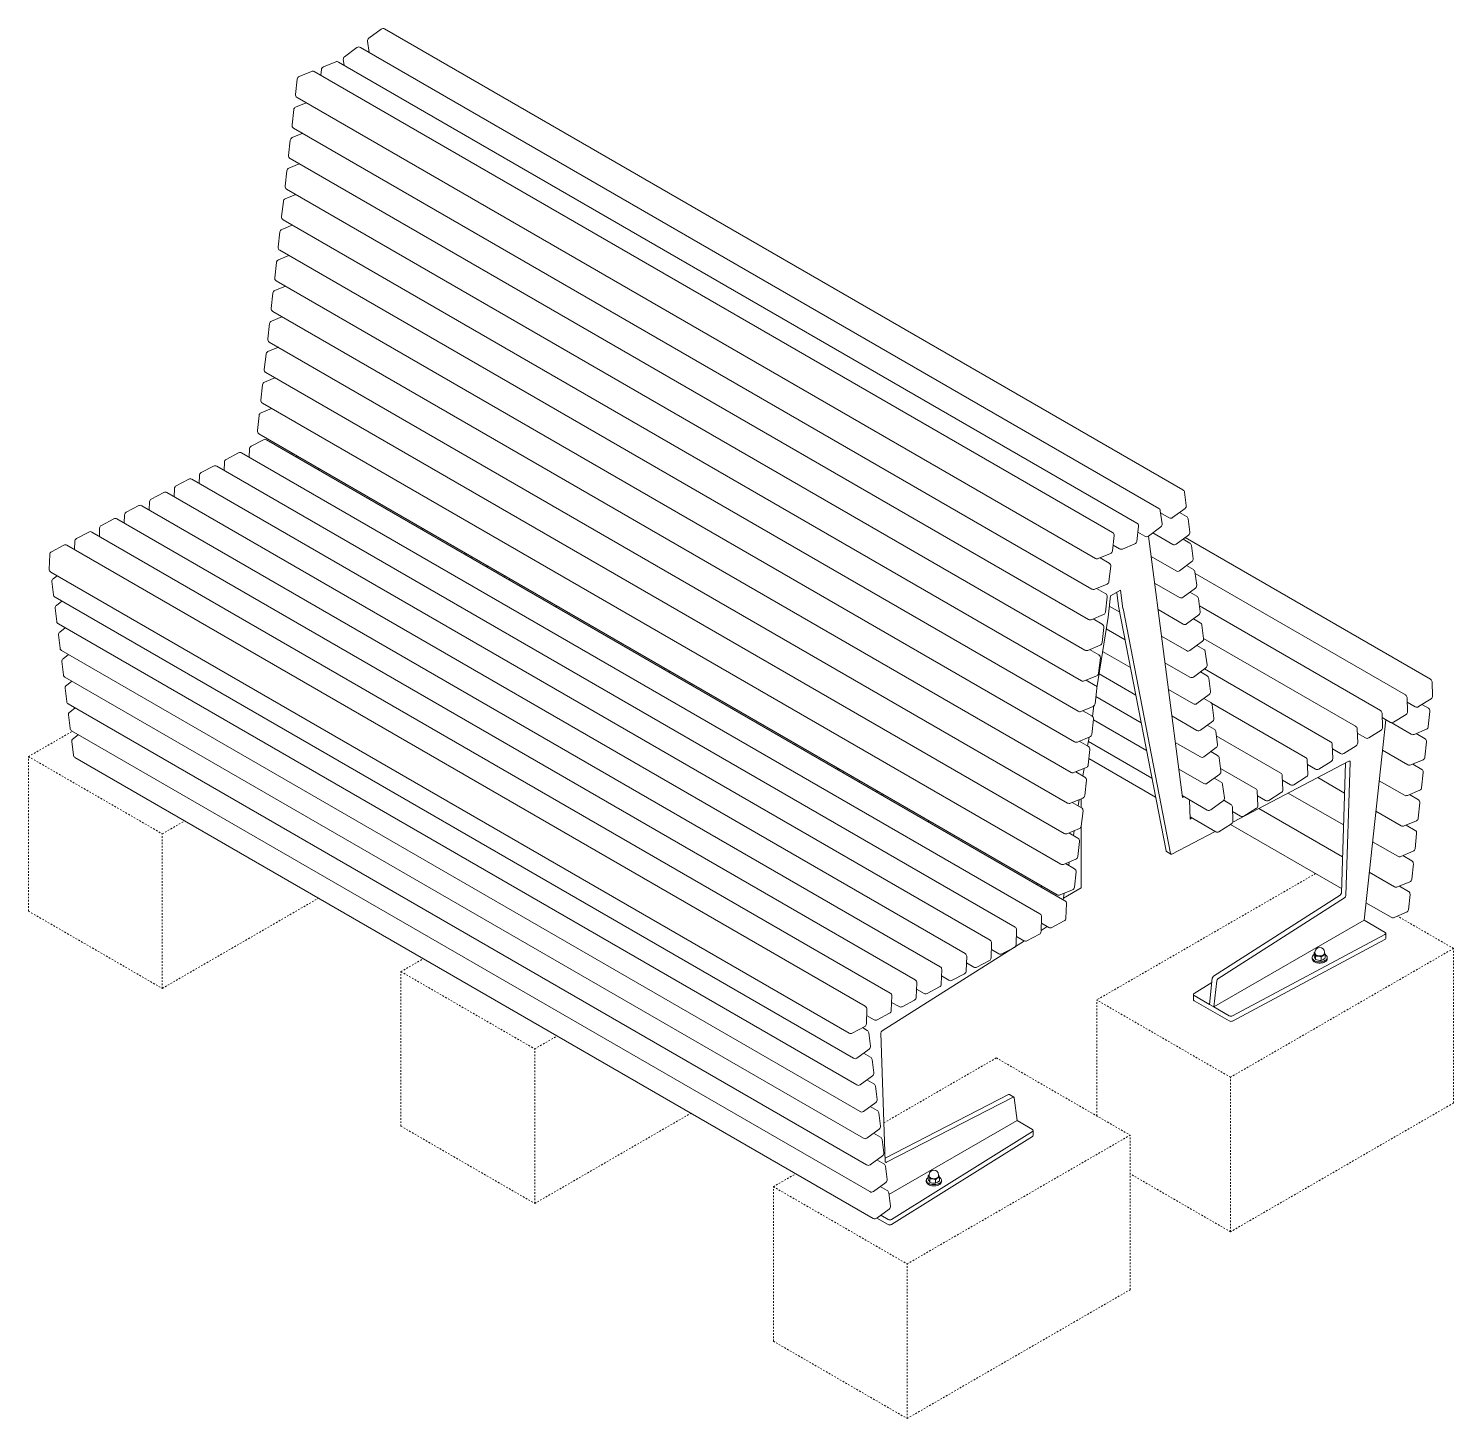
# Model space of a CAD drawing. Header units: inches. Extents: x -28 to 242, y 10 to 216.
# Drawn here: x 141.8 to 230.8, y 56.3 to 143 of the extents above; entities that cross this region are included whole.
import ezdxf

# ---------------------------------------------------------------- set-up
doc = ezdxf.new("R2010")
doc.units = ezdxf.units.IN
doc.linetypes.add('HIDDEN', pattern=[1.905, 1.27, -0.635])
doc.layers.add('ZANO_R', color=7, linetype='Continuous', lineweight=0)
doc.layers.add('ZANO_R_przerywana', color=250, linetype='HIDDEN', lineweight=0)

msp = doc.modelspace()

# ---------------------------------------------------------------- linework, layer by layer
at = {"layer": 'ZANO_R'}
for p, q in [((163.86797, 143.00862), (163.09566, 142.43784)), ((213.93808, 114.24036), (164.08349, 143.0208)), ((162.3548, 141.85783), (161.5825, 141.28705)), ((212.42491, 113.08956), (162.57032, 141.87001)), ((163.01743, 142.25399), (163.10801, 141.5596)), ((161.02942, 140.9673), (160.25711, 140.64639)), ((211.05805, 112.17555), (161.20345, 140.95599)), ((161.50426, 141.10319), (161.54953, 140.75621)), ((158.62383, 139.89044), (158.51563, 138.93615)), ((159.51625, 140.37103), (158.74395, 140.05012)), ((209.54488, 111.57928), (159.69028, 140.35972)), ((160.13699, 140.48671), (160.09604, 140.12549)), ((158.40744, 137.98186), (158.29925, 137.02757)), ((159.18338, 138.41405), (158.52756, 138.14154)), ((158.61286, 138.74341), (208.46745, 109.96296)), ((158.967, 136.50547), (158.31118, 136.23297)), ((158.39647, 136.83483), (208.25107, 108.05438)), ((158.19106, 136.07329), (158.08286, 135.11899)), ((158.75061, 134.59689), (158.09479, 134.32439)), ((158.18009, 134.92625), (208.03468, 106.1458)), ((157.97467, 134.16471), (157.86648, 133.21042)), ((158.53423, 132.68831), (157.87841, 132.41581)), ((157.9637, 133.01767), (207.8183, 104.23722)), ((157.75829, 132.25613), (157.65009, 131.30184)), ((157.74732, 131.10909), (207.60191, 102.32864)), ((157.5419, 130.34755), (157.43371, 129.39326)), ((158.31784, 130.77973), (157.66202, 130.50723)), ((157.53093, 129.20051), (207.38553, 100.42007)), ((157.32552, 128.43897), (157.21732, 127.48468)), ((158.10146, 128.87115), (157.44564, 128.59865)), ((157.31455, 127.29193), (207.16914, 98.51149)), ((157.10913, 126.53039), (157.00094, 125.5761)), ((157.88507, 126.96257), (157.22925, 126.69007)), ((156.89275, 124.62181), (156.78455, 123.66752)), ((157.66869, 125.05399), (157.01287, 124.78149)), ((157.09816, 125.38335), (206.95276, 96.60291)), ((157.4523, 123.14542), (156.79648, 122.87291)), ((156.88178, 123.47477), (206.73637, 94.69433)), ((156.67636, 122.71323), (156.56817, 121.75894)), ((157.23592, 121.23684), (156.5801, 120.96433)), ((156.66539, 121.56619), (206.51999, 92.78575)), ((156.45998, 120.80465), (156.35178, 119.85036)), ((157.01953, 119.32826), (156.36371, 119.05575)), ((156.44901, 119.65761), (206.3036, 90.87717)), ((156.24359, 118.89607), (156.1354, 117.94178)), ((156.23262, 117.74903), (206.08722, 88.96859)), ((155.63753, 116.79927), (155.61901, 116.28237)), ((156.52148, 117.3781), (155.74233, 116.96634)), ((206.56656, 88.5941), (156.71196, 117.37454)), ((153.40487, 115.73103), (152.62572, 115.31927)), ((203.44995, 86.94703), (153.59535, 115.72747)), ((154.07923, 115.97573), (154.0607, 115.45883)), ((154.96318, 116.55457), (154.18402, 116.1428)), ((205.00825, 87.77056), (155.15366, 116.55101)), ((158.31386, 116.44979), (158.3173, 116.54558)), ((158.59238, 116.289), (158.59582, 116.38479)), ((151.84657, 114.9075), (151.06741, 114.49573)), ((201.89164, 86.12349), (152.03705, 114.90394)), ((152.52092, 115.1522), (152.5024, 114.6353)), ((159.96226, 115.59596), (159.94805, 115.50639)), ((150.28826, 114.08396), (149.50911, 113.67219)), ((200.33334, 85.29996), (150.47874, 114.0804)), ((150.96262, 114.32866), (150.94409, 113.81176)), ((214.1431, 113.2659), (214.0349, 114.09528)), ((148.72995, 113.26043), (147.9508, 112.84866)), ((198.77503, 84.47642), (148.92044, 113.25687)), ((149.40431, 113.50513), (149.38578, 112.98823)), ((213.29256, 112.51126), (214.06486, 113.08204)), ((147.17165, 112.43689), (146.3925, 112.02512)), ((197.21673, 83.65289), (147.36213, 112.43333)), ((147.84601, 112.68159), (147.82748, 112.16469)), ((212.62993, 112.11511), (212.52174, 112.94448)), ((212.53935, 112.80949), (213.07704, 112.49908)), ((214.15447, 112.58161), (213.72399, 112.83012)), ((214.35948, 111.60715), (214.25129, 112.43653)), ((145.61334, 111.61335), (144.83419, 111.20159)), ((195.65842, 82.82935), (145.80383, 111.60979)), ((146.2877, 111.85806), (146.26917, 111.34116)), ((166.49638, 111.8239), (166.41169, 111.77501)), ((209.53391, 110.43224), (209.6421, 111.38653)), ((211.04708, 111.02852), (211.15527, 111.9828)), ((211.11285, 111.60866), (211.56387, 111.34829)), ((213.90916, 95.0281), (211.77866, 111.35994)), ((211.77939, 111.36047), (212.5517, 111.93125)), ((212.04824, 111.55917), (213.29343, 110.84034)), ((213.50894, 110.85252), (214.28125, 111.4233)), ((229.38963, 102.41605), (214.06446, 111.26308)), ((144.05504, 110.78982), (143.27589, 110.37805)), ((194.10011, 82.00581), (144.24552, 110.78626)), ((144.7294, 111.03452), (144.71087, 110.51762)), ((209.57486, 110.79347), (209.98062, 110.55923)), ((210.15465, 110.54793), (210.92696, 110.86883)), ((214.37085, 110.92287), (213.94038, 111.17137)), ((214.57587, 109.94841), (214.46767, 110.77778)), ((143.17109, 110.21098), (143.13816, 109.29224)), ((169.14846, 110.29288), (169.06708, 110.24209)), ((169.21569, 110.25407), (169.20567, 110.16208)), ((169.49421, 110.09329), (169.48419, 110.0013)), ((170.45015, 109.44366), (170.53483, 109.49255)), ((208.64148, 109.95166), (209.41379, 110.27256)), ((209.32849, 109.6707), (208.75797, 110.00006)), ((209.31752, 108.52367), (209.42572, 109.47795)), ((211.94499, 110.08495), (213.50981, 109.18159)), ((213.72533, 109.19377), (214.49763, 109.76455)), ((214.58724, 109.26412), (214.15676, 109.51263)), ((143.23651, 109.11462), (193.09111, 80.33418)), ((143.63293, 108.88577), (143.37867, 108.69959)), ((171.5547, 108.80602), (171.64269, 108.853)), ((171.84412, 108.63894), (171.93211, 108.68592)), ((214.79225, 108.28966), (214.68406, 109.11903)), ((227.83133, 101.4404), (214.6966, 109.02292)), ((143.29958, 108.51636), (143.40329, 107.68368)), ((208.4251, 108.04308), (209.19741, 108.36398)), ((209.11211, 107.76212), (208.54158, 108.09148)), ((210.04149, 107.98526), (209.40854, 107.61986)), ((209.80199, 107.84699), (209.91329, 106.9938)), ((210.04149, 107.98526), (210.19181, 106.83301)), ((212.16137, 108.4262), (213.7262, 107.52284)), ((213.94171, 107.53503), (214.71402, 108.1058)), ((214.80362, 107.60537), (214.37315, 107.85388)), ((143.50026, 107.53746), (193.35485, 78.75702)), ((143.507, 106.85101), (143.6107, 106.01833)), ((143.93252, 107.28792), (143.58608, 107.03425)), ((174.85189, 107.00036), (174.76721, 106.95147)), ((209.10114, 106.61509), (209.20933, 107.56937)), ((209.40854, 107.61986), (209.25823, 106.29407)), ((209.33702, 106.989), (209.9869, 106.61383)), ((209.91413, 106.9886), (212.88328, 91.69863)), ((210.19265, 106.82781), (213.16179, 91.53784)), ((215.00864, 106.63091), (214.90044, 107.46029)), ((226.27302, 100.46475), (214.96115, 106.99496)), ((208.20871, 106.1345), (208.98102, 106.45541)), ((208.89572, 105.85354), (208.3252, 106.1829)), ((209.25739, 106.2879), (208.55987, 101.89059)), ((212.37775, 106.76745), (213.94258, 105.8641)), ((214.1581, 105.87628), (214.9304, 106.44706)), ((215.02001, 105.94663), (214.58953, 106.19514)), ((143.70767, 105.87211), (193.56226, 77.09167)), ((143.71441, 105.18566), (143.81811, 104.35299)), ((144.13993, 105.62257), (143.79349, 105.3689)), ((208.88475, 104.70651), (208.99295, 105.6608)), ((209.14306, 105.56714), (210.32237, 104.88634)), ((212.59414, 105.10871), (214.15897, 104.20535)), ((215.22502, 104.97217), (215.11683, 105.80154)), ((143.91508, 104.20676), (193.76968, 75.42632)), ((207.99233, 104.22592), (208.76464, 104.54683)), ((208.67934, 103.94496), (208.10881, 104.27432)), ((208.92017, 104.16199), (210.65783, 103.15886)), ((214.37448, 104.21753), (215.14679, 104.78831)), ((215.23639, 104.28788), (214.80592, 104.53639)), ((224.71472, 99.48911), (215.22562, 104.96705)), ((215.44141, 103.31342), (215.33321, 104.1428)), ((143.92182, 103.52031), (144.02552, 102.68764)), ((144.34734, 103.95723), (144.0009, 103.70355)), ((208.66837, 102.79793), (208.77656, 103.75222)), ((212.81053, 103.44996), (214.37535, 102.5466)), ((144.12249, 102.54142), (193.97709, 73.76097)), ((181.57006, 103.02427), (181.57349, 103.12006)), ((181.84857, 102.86349), (181.85201, 102.95928)), ((207.77594, 102.31734), (208.54825, 102.63825)), ((208.46295, 102.03638), (207.89243, 102.36574)), ((208.69727, 102.75683), (210.99328, 101.43137)), ((214.59086, 102.55879), (215.36317, 103.12957)), ((215.45278, 102.62913), (215.0223, 102.87764)), ((223.15641, 98.51346), (215.27417, 103.06379)), ((215.65779, 101.65467), (215.5496, 102.48405)), ((144.12923, 101.85496), (144.23294, 101.02229)), ((144.55475, 102.29188), (144.20831, 102.0382)), ((183.21845, 102.17045), (183.20424, 102.08088)), ((208.45199, 100.88935), (208.56018, 101.84364)), ((213.02691, 101.79121), (214.59174, 100.88786)), ((214.80725, 100.90004), (215.57956, 101.47082)), ((229.5209, 101.37212), (229.48797, 102.25284)), ((144.3299, 100.87607), (194.1845, 72.09562)), ((144.76217, 100.62653), (144.41572, 100.37285)), ((207.55956, 100.40876), (208.33187, 100.72967)), ((208.38029, 100.75853), (208.27683, 100.10629)), ((208.50256, 101.33541), (211.32874, 99.70388)), ((215.66916, 100.97039), (215.23869, 101.2189)), ((221.59811, 97.53782), (215.71457, 100.93431)), ((215.87418, 99.99593), (215.76598, 100.8253)), ((227.9626, 100.39647), (227.92967, 101.2772)), ((227.94008, 100.99872), (228.44649, 100.70637)), ((228.64946, 100.71001), (229.42861, 101.19783)), ((229.26258, 100.60609), (228.85723, 100.84009)), ((144.33664, 100.18962), (144.44035, 99.35694)), ((208.24657, 100.1278), (207.67604, 100.45716)), ((208.2356, 98.98077), (208.34379, 99.93506)), ((208.33934, 99.8958), (211.6642, 97.9764)), ((213.24329, 100.13247), (214.80812, 99.22911)), ((215.02363, 99.24129), (215.79594, 99.81207)), ((225.24467, 87.37381), (226.60781, 99.89259)), ((226.40429, 99.42083), (226.37136, 100.30155)), ((226.38178, 100.02307), (226.88818, 99.73073)), ((226.93094, 99.71239), (228.18903, 98.98611)), ((227.09115, 99.73437), (227.87031, 100.22219)), ((229.25619, 99.4618), (229.3599, 100.41421)), ((144.53732, 99.21072), (194.39191, 70.43028)), ((144.96958, 98.96118), (144.62313, 98.70751)), ((207.34317, 98.50018), (208.11548, 98.82109)), ((208.06997, 98.80218), (207.98192, 98.24709)), ((215.88555, 99.31164), (215.45507, 99.56015)), ((216.09056, 98.33718), (215.98237, 99.16656)), ((220.0398, 96.56217), (216.01934, 98.88313)), ((224.84599, 98.44518), (224.81306, 99.32591)), ((224.82347, 99.04742), (225.32988, 98.75508)), ((225.53285, 98.75872), (226.312, 99.24654)), ((228.36411, 98.97525), (229.13703, 99.30169)), ((229.05517, 98.70127), (228.48911, 99.02804)), ((144.54405, 98.52427), (144.64776, 97.69159)), ((189.75257, 98.39838), (189.66789, 98.3495)), ((208.03018, 98.21923), (207.45966, 98.54858)), ((208.01922, 97.07219), (208.12741, 98.02648)), ((208.0286, 98.54136), (211.99966, 96.24891)), ((213.45968, 98.47372), (215.02451, 97.57037)), ((215.24002, 97.58255), (216.01233, 98.15333)), ((216.10193, 97.65289), (215.67146, 97.9014)), ((223.28768, 97.46954), (223.25475, 98.35026)), ((223.26517, 98.07178), (223.77157, 97.77944)), ((223.97454, 97.78308), (224.75369, 98.2709)), ((226.40105, 97.99373), (227.98162, 97.08129)), ((229.04878, 97.55698), (229.15249, 98.50939)), ((144.74473, 97.54537), (194.59932, 68.76493)), ((208.06441, 97.47081), (212.22928, 95.06648)), ((216.30695, 96.67844), (216.19875, 97.50781)), ((217.04568, 93.50098), (224.29822, 97.30349)), ((221.72938, 96.49389), (221.69645, 97.37462)), ((221.70686, 97.09613), (222.21327, 96.80379)), ((222.41624, 96.80743), (223.19539, 97.29525)), ((224.09238, 97.19557), (223.82794, 89.07593)), ((224.37788, 97.2494), (224.10646, 88.91515)), ((228.1567, 97.07043), (228.92962, 97.39687)), ((228.84776, 96.79645), (228.2817, 97.12322)), ((192.40465, 96.86737), (192.32327, 96.81657)), ((192.47188, 96.82856), (192.46187, 96.73657)), ((192.7504, 96.66777), (192.74038, 96.57578)), ((207.12679, 96.5916), (207.8991, 96.91251)), ((207.8138, 96.31065), (207.24327, 96.64)), ((207.76113, 96.85518), (207.68641, 96.38418)), ((207.80283, 95.16361), (207.91102, 96.1179)), ((213.67606, 96.81497), (215.24089, 95.91162)), ((215.4564, 95.9238), (216.22871, 96.49458)), ((216.31832, 95.99415), (215.88784, 96.24266)), ((218.4815, 95.58653), (216.28389, 96.85518)), ((220.17107, 95.51824), (220.13814, 96.39897)), ((220.14856, 96.12049), (220.65496, 95.82815)), ((220.85793, 95.83178), (221.63708, 96.31961)), ((222.35109, 96.28261), (224.03106, 95.31279)), ((228.84137, 95.65216), (228.94508, 96.60457)), ((193.70634, 96.01815), (193.79102, 96.06703)), ((194.81089, 95.3805), (194.89888, 95.42748)), ((195.10031, 95.21342), (195.1883, 95.2604)), ((216.52333, 95.01969), (216.41514, 95.84906)), ((218.61277, 94.5426), (218.57983, 95.42333)), ((219.29963, 94.85614), (220.07878, 95.34396)), ((220.51324, 95.31903), (223.96634, 93.32559)), ((226.19364, 96.08891), (227.7742, 95.17647)), ((227.94929, 95.16561), (228.72221, 95.49205)), ((228.64035, 94.89163), (228.07429, 95.2184)), ((206.91041, 94.68302), (207.68271, 95.00393)), ((207.59741, 94.40207), (207.02689, 94.73143)), ((207.45228, 94.90818), (207.39091, 94.52128)), ((207.57419, 94.41547), (207.57419, 94.95884)), ((213.89245, 95.15623), (215.45728, 94.25287)), ((213.99917, 95.09462), (213.90916, 95.0281)), ((214.38558, 93.69428), (214.34059, 94.89752)), ((215.67279, 94.26505), (216.4451, 94.83583)), ((216.92319, 94.61088), (216.47876, 94.86744)), ((217.05446, 93.56695), (217.02153, 94.44768)), ((217.74132, 93.88049), (218.52047, 94.36832)), ((218.59025, 95.14484), (219.09665, 94.8525)), ((218.67539, 94.35544), (223.90162, 91.3384)), ((228.63396, 93.74734), (228.73767, 94.69975)), ((198.10809, 93.57484), (198.0234, 93.52596)), ((207.58645, 93.25503), (207.69464, 94.20932)), ((214.38071, 93.82448), (215.98004, 92.90121)), ((214.49144, 93.76056), (214.38558, 93.69428)), ((217.03194, 94.1692), (217.53835, 93.87686)), ((225.98623, 94.18409), (227.56679, 93.27165)), ((227.74188, 93.26079), (228.5148, 93.58723)), ((206.69402, 92.77444), (207.46633, 93.09535)), ((207.38103, 92.49349), (206.8105, 92.82285)), ((207.14344, 92.96119), (207.09541, 92.65837)), ((207.57419, 89.39087), (207.57419, 93.20555)), ((213.23987, 91.5056), (215.94276, 92.92273)), ((216.18302, 92.90485), (216.96217, 93.39267)), ((216.9017, 93.35481), (223.83691, 89.3512)), ((228.43293, 92.98681), (227.86688, 93.31358)), ((228.42655, 91.84252), (228.53026, 92.79493)), ((207.37006, 91.34645), (207.47825, 92.30074)), ((212.90611, 91.66265), (213.18462, 91.50186)), ((225.77881, 92.27927), (227.35938, 91.36683)), ((227.53447, 91.35597), (228.30739, 91.68241)), ((206.47764, 90.86586), (207.24994, 91.18677)), ((207.16464, 90.58491), (206.59412, 90.91427)), ((206.8346, 91.01419), (206.79991, 90.79547)), ((228.22552, 91.08199), (227.65947, 91.40876)), ((228.21914, 89.9377), (228.32284, 90.89011)), ((207.15368, 89.43787), (207.26187, 90.39216)), ((225.5714, 90.37446), (227.15197, 89.46201)), ((204.82625, 89.59876), (204.82968, 89.69455)), ((205.10477, 89.43797), (205.1082, 89.53377)), ((206.26125, 88.95728), (207.03356, 89.27819)), ((206.52576, 89.06719), (206.46043, 88.65536)), ((207.57419, 89.39087), (206.47659, 88.75724)), ((227.32706, 89.45115), (228.09998, 89.77759)), ((228.01811, 89.17717), (227.45206, 89.50394)), ((206.63198, 87.49774), (206.66491, 88.41648)), ((223.74896, 88.93769), (215.84442, 83.88115)), ((224.02747, 88.7769), (216.12294, 83.72037)), ((225.36399, 88.46963), (226.94456, 87.55719)), ((228.01173, 88.03288), (228.11543, 88.98529)), ((205.07367, 86.6742), (205.1066, 87.59295)), ((205.74803, 86.9189), (206.52718, 87.33067)), ((215.86699, 81.96019), (225.24467, 87.37381)), ((226.55623, 86.61666), (225.24467, 87.37381)), ((227.11964, 87.54633), (227.89257, 87.87277)), ((203.51537, 85.85067), (203.5483, 86.76941)), ((203.5339, 86.36757), (203.99924, 86.09893)), ((204.18973, 86.09537), (204.96888, 86.50713)), ((205.46343, 86.97679), (205.07576, 86.73245)), ((205.0922, 87.1911), (205.55755, 86.92246)), ((217.04008, 81.4066), (226.55181, 86.48557)), ((226.60238, 86.23072), (226.60238, 86.55234)), ((203.42306, 85.69079), (195.15181, 80.47763)), ((201.95706, 85.02713), (201.98999, 85.94588)), ((201.97559, 85.54403), (202.44094, 85.27539)), ((202.63142, 85.27183), (203.41057, 85.6836)), ((204.04167, 86.08069), (203.42407, 85.69143)), ((217.04008, 81.08498), (226.55181, 86.16395)), ((200.39876, 84.20359), (200.43169, 85.12234)), ((200.41729, 84.72049), (200.88263, 84.45186)), ((201.07312, 84.44829), (201.85227, 84.86006)), ((222.00221, 85.05132), (222.00221, 84.97091)), ((222.12341, 85.34), (222.12341, 85.12866)), ((222.17946, 85.38902), (222.17946, 85.31666)), ((222.21758, 85.13711), (222.21758, 84.92577)), ((222.56904, 85.08274), (222.56904, 84.87141)), ((222.77028, 85.31665), (222.77028, 85.38902)), ((222.77028, 85.37191), (222.77924, 85.3557)), ((222.82632, 85.23127), (222.82632, 85.01993)), ((222.94753, 84.97091), (222.94753, 85.05132)), ((198.84045, 83.38006), (198.87338, 84.29881)), ((198.85898, 83.89696), (199.32433, 83.62832)), ((199.51481, 83.62476), (200.29396, 84.03653)), ((215.76612, 83.75243), (215.58847, 82.12097)), ((197.28215, 82.55652), (197.31508, 83.47527)), ((197.30067, 83.07342), (197.76602, 82.80478)), ((197.9565, 82.80122), (198.73566, 83.21299)), ((215.73751, 83.4897), (214.62952, 82.79818)), ((216.04463, 83.59165), (215.86699, 81.96019)), ((195.72384, 81.73299), (195.75677, 82.65174)), ((195.74237, 82.24989), (196.20772, 81.98125)), ((196.3982, 81.97769), (197.17735, 82.38946)), ((214.58763, 82.73642), (214.58763, 82.4148)), ((214.63378, 82.67211), (215.58847, 82.12097)), ((214.63378, 82.35049), (216.82169, 81.08743)), ((215.58847, 82.12097), (215.86699, 81.96019)), ((215.86699, 81.96019), (216.82169, 81.40905)), ((194.16553, 80.90945), (194.19847, 81.8282)), ((194.18406, 81.42635), (194.64941, 81.15771)), ((194.83989, 81.15415), (195.61905, 81.56592)), ((193.28159, 80.33062), (194.06074, 80.74238)), ((194.22099, 80.49677), (193.92228, 80.66921)), ((194.42167, 79.51787), (194.31796, 80.35055)), ((195.07215, 80.33156), (195.34358, 72.31069)), ((193.56966, 78.76868), (194.34259, 79.33463)), ((194.42841, 78.83142), (193.99614, 79.08096)), ((194.62908, 77.85252), (194.52537, 78.6852)), ((193.77707, 77.10333), (194.55, 77.66929)), ((194.63582, 77.16607), (194.20355, 77.41561)), ((194.83649, 76.18718), (194.73278, 77.01985)), ((193.98449, 75.43798), (194.75741, 76.00394)), ((194.84323, 75.50072), (194.41096, 75.75026)), ((195.33638, 72.52345), (203.04858, 76.49427)), ((195.42256, 72.26364), (203.32709, 76.33348)), ((203.38166, 76.33687), (203.10314, 76.49765)), ((203.4054, 76.29517), (203.58304, 74.86882)), ((195.0439, 74.52183), (194.94019, 75.3545)), ((203.58304, 74.86882), (195.57635, 70.24665)), ((204.53774, 74.31768), (203.58304, 74.86882)), ((194.1919, 73.77264), (194.96482, 74.33859)), ((195.05064, 73.83538), (194.61838, 74.08492)), ((195.744, 68.7006), (204.542, 74.19161)), ((195.744, 68.37898), (204.542, 73.86998)), ((204.58389, 73.93174), (204.58389, 74.25337)), ((195.25131, 72.85648), (195.14761, 73.68916)), ((194.39931, 72.10729), (195.17223, 72.67324)), ((195.25805, 72.17003), (194.82579, 72.41957)), ((195.45872, 71.19113), (195.35502, 72.02381)), ((198.03167, 71.43213), (198.03167, 71.22079)), ((198.08771, 71.48115), (198.08771, 71.40879)), ((198.12584, 71.22924), (198.12584, 71.0179)), ((198.67854, 71.40879), (198.67854, 71.48115)), ((198.67854, 71.46405), (198.68749, 71.44783)), ((198.73458, 71.3234), (198.73458, 71.11207)), ((194.60672, 70.44194), (195.37964, 71.00789)), ((195.46546, 70.50468), (195.0332, 70.75422)), ((195.66613, 69.52579), (195.56243, 70.35846)), ((197.91047, 71.14345), (197.91047, 71.06304)), ((198.4773, 71.17487), (198.4773, 70.96354)), ((198.85578, 71.06304), (198.85578, 71.14345)), ((194.81413, 68.77659), (195.58705, 69.34255)), ((194.81837, 68.7797), (195.51693, 68.37643)), ((195.06397, 68.95953), (195.51693, 68.69805))]:
    msp.add_line(p, q, dxfattribs=at)
at = {"layer": 'ZANO_R', "flags": 128}
for points in [[(224.37788, 97.2494), (224.37691, 97.26763), (224.37281, 97.28348), (224.36571, 97.29633), (224.3559, 97.3057), (224.34375, 97.31124), (224.32973, 97.31273), (224.31435, 97.31011), (224.29822, 97.30349)], [(226.55181, 86.48557), (226.57277, 86.49926), (226.58857, 86.51509), (226.59856, 86.53243), (226.60235, 86.55057), (226.59979, 86.56878), (226.59097, 86.58633), (226.57626, 86.6025), (226.55623, 86.61666)], [(222.8051, 84.77569), (222.74136, 84.74556), (222.66952, 84.72227), (222.59177, 84.70653), (222.51047, 84.69883), (222.42808, 84.69939), (222.34712, 84.70821), (222.27004, 84.725), (222.19918, 84.74927), (222.1367, 84.78028), (222.0845, 84.81707), (222.04415, 84.85854), (222.01689, 84.90343), (222.00355, 84.95036), (222.00221, 84.97091)], [(222.8051, 84.8561), (222.74136, 84.82596), (222.66952, 84.80267), (222.59177, 84.78693), (222.51047, 84.77923), (222.42808, 84.7798), (222.34712, 84.78861), (222.27004, 84.80541), (222.19918, 84.82968), (222.1367, 84.86068), (222.0845, 84.89748), (222.04415, 84.93895), (222.01689, 84.98383), (222.00355, 85.03077), (222.00453, 85.07833), (222.0198, 85.12506), (222.0489, 85.16956), (222.09094, 85.21047), (222.12341, 85.23377)], [(222.12341, 85.34), (222.14648, 85.30697), (222.1705, 85.26153)], [(222.69072, 85.18401), (222.63927, 85.16013), (222.58013, 85.1432), (222.51608, 85.13401), (222.45009, 85.13297), (222.38527, 85.14015), (222.32463, 85.15521), (222.27102, 85.17744), (222.22694, 85.20581), (222.19445, 85.23898), (222.17508, 85.27541), (222.16972, 85.31339), (222.17863, 85.35114), (222.17946, 85.35301)], [(222.21758, 84.92577), (222.19452, 84.9588), (222.1705, 85.00424)], [(222.17946, 85.31666), (222.18475, 85.28452), (222.2035, 85.24927), (222.23494, 85.21716), (222.2776, 85.18971), (222.32948, 85.1682), (222.38816, 85.15363), (222.45089, 85.14668), (222.51475, 85.14768), (222.57674, 85.15658), (222.63397, 85.17296), (222.68376, 85.19607)], [(222.21758, 85.13711), (222.30368, 85.14046), (222.39331, 85.13291)], [(222.56904, 85.08274), (222.66457, 85.15924), (222.69768, 85.17999)], [(222.69768, 84.92269), (222.66457, 84.90521), (222.56904, 84.87141)], [(222.69768, 85.17999), (222.79615, 85.22297), (222.82632, 85.23127)], [(222.82632, 85.01993), (222.79615, 84.9934), (222.69768, 84.92269)], [(222.77924, 85.3557), (222.77589, 85.36278), (222.77028, 85.37312)], [(222.77062, 85.35226), (222.77912, 85.32292), (222.77988, 85.30146)], [(222.82758, 85.23296), (222.86524, 85.20516), (222.90559, 85.16369), (222.93284, 85.1188), (222.94619, 85.07187), (222.94521, 85.02431), (222.92994, 84.97757), (222.90084, 84.93307), (222.8588, 84.89217), (222.8051, 84.8561)], [(198.71335, 70.94823), (198.64961, 70.91809), (198.57778, 70.8948), (198.50003, 70.87907), (198.41872, 70.87136), (198.33634, 70.87193), (198.25538, 70.88074), (198.1783, 70.89754), (198.10744, 70.92181), (198.04496, 70.95281), (197.99275, 70.98961), (197.95241, 71.03108), (197.92515, 71.07596), (197.91181, 71.1229), (197.91279, 71.17046), (197.92806, 71.2172), (197.95715, 71.26169), (197.99919, 71.3026), (198.03167, 71.3259)], [(198.03167, 71.43213), (198.05474, 71.3991), (198.07875, 71.35367)], [(198.59897, 71.27614), (198.54753, 71.25227), (198.48839, 71.23533), (198.42434, 71.22614), (198.35835, 71.22511), (198.29352, 71.23229), (198.23289, 71.24734), (198.17928, 71.26958), (198.1352, 71.29794), (198.10271, 71.33111), (198.08334, 71.36754), (198.07798, 71.40552), (198.08689, 71.44328), (198.08771, 71.44515)], [(198.08771, 71.40879), (198.09301, 71.37665), (198.11175, 71.3414), (198.14319, 71.3093), (198.18585, 71.28185), (198.23773, 71.26033), (198.29641, 71.24576), (198.35915, 71.23881), (198.423, 71.23981), (198.485, 71.24871), (198.54222, 71.2651), (198.59201, 71.2882)], [(198.12584, 71.22924), (198.21194, 71.23259), (198.30157, 71.22504)], [(198.4773, 71.17487), (198.57282, 71.25137), (198.60594, 71.27212)], [(198.60594, 71.27212), (198.70441, 71.3151), (198.73458, 71.3234)], [(198.68749, 71.44783), (198.68415, 71.45492), (198.67854, 71.46525)], [(198.67887, 71.44439), (198.68738, 71.41505), (198.68813, 71.39359)], [(198.73584, 71.32509), (198.77349, 71.29729), (198.81384, 71.25582), (198.8411, 71.21094), (198.85444, 71.164), (198.85346, 71.11644), (198.83819, 71.0697), (198.8091, 71.02521), (198.76706, 70.9843), (198.71335, 70.94823)], [(198.71335, 70.86782), (198.64961, 70.83769), (198.57778, 70.8144), (198.50003, 70.79866), (198.41872, 70.79096), (198.33634, 70.79152), (198.25538, 70.80034), (198.1783, 70.81713), (198.10744, 70.8414), (198.04496, 70.87241), (197.99275, 70.9092), (197.95241, 70.95067), (197.92515, 70.99556), (197.91181, 71.04249), (197.91047, 71.06304)], [(198.12584, 71.0179), (198.10277, 71.05093), (198.07875, 71.09637)], [(198.60594, 71.01482), (198.57282, 70.99734), (198.4773, 70.96354)], [(198.73458, 71.11207), (198.70441, 71.08553), (198.60594, 71.01482)]]:
    msp.add_lwpolyline(points, dxfattribs=at)
at = {"layer": 'ZANO_R'}
for centre, radius, start, end in [((163.21272, 142.27946), 0.19694, 126.4665678, 187.4323144), ((163.98502, 142.85024), 0.19694, 60.0026883, 126.4665678), ((162.47186, 141.69945), 0.19694, 60.0026883, 126.4665678), ((160.33268, 140.46453), 0.19694, 112.563713, 173.5317181), ((161.10499, 140.78543), 0.19694, 60.0026883, 112.563713), ((161.69955, 141.12867), 0.19694, 126.4665678, 187.4323144), ((158.81951, 139.86826), 0.19694, 112.563713, 173.5317181), ((159.59182, 140.18916), 0.19694, 60.0026883, 112.563713), ((158.71132, 138.91397), 0.19694, 173.5317181, 240.0026883), ((158.60313, 137.95968), 0.19694, 112.563713, 173.5317181), ((158.38674, 136.0511), 0.19694, 112.563713, 173.5317181), ((158.49494, 137.00539), 0.19694, 173.5317181, 240.0026883), ((158.27855, 135.09681), 0.19694, 173.5317181, 240.0026883), ((158.17036, 134.14252), 0.19694, 112.563713, 173.5317181), ((158.06217, 133.18823), 0.19694, 173.5317181, 240.0026883), ((157.95397, 132.23394), 0.19694, 112.563713, 173.5317181), ((157.84578, 131.27965), 0.19694, 173.5317181, 240.0026883), ((157.73759, 130.32536), 0.19694, 112.563713, 173.5317181), ((157.6294, 129.37107), 0.19694, 173.5317181, 240.0026883), ((157.5212, 128.41678), 0.19694, 112.563713, 173.5317181), ((157.41301, 127.46249), 0.19694, 173.5317181, 240.0026883), ((157.30482, 126.5082), 0.19694, 112.563713, 173.5317181), ((157.19663, 125.55391), 0.19694, 173.5317181, 240.0026883), ((157.08844, 124.59962), 0.19694, 112.563713, 173.5317181), ((156.87205, 122.69104), 0.19694, 112.563713, 173.5317181), ((156.98024, 123.64533), 0.19694, 173.5317181, 240.0026883), ((156.76386, 121.73675), 0.19694, 173.5317181, 240.0026883), ((156.65567, 120.78246), 0.19694, 112.563713, 173.5317181), ((156.54747, 119.82817), 0.19694, 173.5317181, 240.0026883), ((156.43928, 118.87389), 0.19694, 112.563713, 173.5317181), ((156.33109, 117.9196), 0.19694, 173.5317181, 240.0026883), ((155.0552, 116.38045), 0.19694, 60.0026883, 117.855622), ((155.83435, 116.79221), 0.19694, 117.855622, 177.9472048), ((156.6135, 117.20398), 0.19694, 60.0026883, 117.855622), ((153.49689, 115.55691), 0.19694, 60.0026883, 117.855622), ((154.27604, 115.96868), 0.19694, 117.855622, 177.9472048), ((151.93859, 114.73338), 0.19694, 60.0026883, 117.855622), ((152.71774, 115.14514), 0.19694, 117.855622, 177.9472048), ((150.38028, 113.90984), 0.19694, 60.0026883, 117.855622), ((151.15943, 114.32161), 0.19694, 117.855622, 177.9472048), ((213.83962, 114.0698), 0.19694, 7.4323144, 60.0026883), ((148.82197, 113.0863), 0.19694, 60.0026883, 117.855622), ((149.60113, 113.49807), 0.19694, 117.855622, 177.9472048), ((212.32645, 112.919), 0.19694, 7.4323144, 60.0026883), ((213.94781, 113.24043), 0.19694, 306.4665678, 7.4323144), ((147.26367, 112.26277), 0.19694, 60.0026883, 117.855622), ((148.04282, 112.67454), 0.19694, 117.855622, 177.9472048), ((210.95958, 112.00499), 0.19694, 353.5317181, 60.0026883), ((213.1755, 112.66965), 0.19694, 240.0026883, 306.4665678), ((214.056, 112.41105), 0.19694, 7.4323144, 60.0026883), ((145.70536, 111.43923), 0.19694, 60.0026883, 117.855622), ((146.48452, 111.851), 0.19694, 117.855622, 177.9472048), ((209.44641, 111.40872), 0.19694, 353.5317181, 60.0026883), ((211.66234, 111.51885), 0.19694, 240.0026883, 306.4665678), ((212.43464, 112.08963), 0.19694, 306.4665678, 7.4323144), ((214.16419, 111.58168), 0.19694, 306.4665678, 7.4323144), ((143.36791, 110.20393), 0.19694, 117.855622, 177.9472048), ((144.14706, 110.6157), 0.19694, 60.0026883, 117.855622), ((144.92621, 111.02747), 0.19694, 117.855622, 177.9472048), ((209.33822, 110.45443), 0.19694, 292.563713, 353.5317181), ((210.07908, 110.72979), 0.19694, 240.0026883, 292.563713), ((210.85139, 111.0507), 0.19694, 292.563713, 353.5317181), ((213.39189, 111.0109), 0.19694, 240.0026883, 306.4665678), ((214.27239, 110.75231), 0.19694, 7.4323144, 60.0026883), ((208.56591, 110.13352), 0.19694, 240.0026883, 292.563713), ((209.23003, 109.50014), 0.19694, 353.5317181, 60.0026883), ((214.38058, 109.92293), 0.19694, 306.4665678, 7.4323144), ((143.33497, 109.28518), 0.19694, 177.9472048, 240.0026883), ((143.49502, 108.5407), 0.19694, 126.2125692, 187.0993653), ((213.60827, 109.35215), 0.19694, 240.0026883, 306.4665678), ((214.48877, 109.09356), 0.19694, 7.4323144, 60.0026883), ((143.59872, 107.70802), 0.19694, 187.0993653, 240.0026883), ((208.34953, 108.22494), 0.19694, 240.0026883, 292.563713), ((209.01364, 107.59156), 0.19694, 353.5317181, 60.0026883), ((209.12184, 108.54585), 0.19694, 292.563713, 353.5317181), ((214.59696, 108.26419), 0.19694, 306.4665678, 7.4323144), ((143.70243, 106.87535), 0.19694, 126.2125692, 187.0993653), ((209.99797, 107.0048), 0.08539, 187.4068715, 190.9424327), ((210.27648, 106.84402), 0.08539, 187.4068715, 190.9424327), ((213.82466, 107.69341), 0.19694, 240.0026883, 306.4665678), ((214.70516, 107.43481), 0.19694, 7.4323144, 60.0026883), ((143.80613, 106.04267), 0.19694, 187.0993653, 240.0026883), ((208.13314, 106.31637), 0.19694, 240.0026883, 292.563713), ((208.90545, 106.63727), 0.19694, 292.563713, 353.5317181), ((209.1181, 106.31), 0.14103, 350.983064, 353.5132996), ((214.81335, 106.60544), 0.19694, 306.4665678, 7.4323144), ((214.92154, 105.77607), 0.19694, 7.4323144, 60.0026883), ((143.90984, 105.21), 0.19694, 126.2125692, 187.0993653), ((208.79726, 105.68298), 0.19694, 353.5317181, 60.0026883), ((214.04104, 106.03466), 0.19694, 240.0026883, 306.4665678), ((144.01354, 104.37733), 0.19694, 187.0993653, 240.0026883), ((207.91676, 104.40779), 0.19694, 240.0026883, 292.563713), ((208.68907, 104.72869), 0.19694, 292.563713, 353.5317181), ((214.25743, 104.37591), 0.19694, 240.0026883, 306.4665678), ((215.02973, 104.94669), 0.19694, 306.4665678, 7.4323144), ((215.13793, 104.11732), 0.19694, 7.4323144, 60.0026883), ((144.11725, 103.54465), 0.19694, 126.2125692, 187.0993653), ((208.58087, 103.7744), 0.19694, 353.5317181, 60.0026883), ((215.24612, 103.28795), 0.19694, 306.4665678, 7.4323144), ((144.22096, 102.71198), 0.19694, 187.0993653, 240.0026883), ((208.47268, 102.82011), 0.19694, 292.563713, 353.5317181), ((214.47381, 102.71717), 0.19694, 240.0026883, 306.4665678), ((215.35431, 102.45857), 0.19694, 7.4323144, 60.0026883), ((229.29117, 102.24549), 0.19694, 2.1413345, 60.0026883), ((144.32466, 101.8793), 0.19694, 126.2125692, 187.0993653), ((207.70037, 102.49921), 0.19694, 240.0026883, 292.563713), ((208.36449, 101.86582), 0.19694, 353.5317181, 60.0026883), ((215.4625, 101.6292), 0.19694, 306.4665678, 7.4323144), ((144.42837, 101.04663), 0.19694, 187.0993653, 240.0026883), ((208.2563, 100.91153), 0.19694, 292.563713, 353.5317181), ((214.6902, 101.05842), 0.19694, 240.0026883, 306.4665678), ((215.5707, 100.79983), 0.19694, 7.4323144, 60.0026883), ((227.73287, 101.26984), 0.19694, 2.1413345, 60.0026883), ((228.54495, 100.87694), 0.19694, 240.0026883, 302.0504334), ((229.16412, 100.43553), 0.19694, 353.7856816, 60.0026883), ((229.3241, 101.36476), 0.19694, 302.0504334, 2.1413345), ((144.53207, 100.21396), 0.19694, 126.2125692, 187.0993653), ((207.48399, 100.59063), 0.19694, 240.0026883, 292.563713), ((208.1481, 99.95724), 0.19694, 353.5317181, 60.0026883), ((215.67889, 99.97045), 0.19694, 306.4665678, 7.4323144), ((226.17456, 100.29419), 0.19694, 2.1413345, 60.0026883), ((226.98664, 99.90129), 0.19694, 240.0026883, 302.0504334), ((227.7658, 100.38911), 0.19694, 302.0504334, 2.1413345), ((144.63578, 99.38128), 0.19694, 187.0993653, 240.0026883), ((208.03991, 99.00295), 0.19694, 292.563713, 353.5317181), ((214.90658, 99.39967), 0.19694, 240.0026883, 306.4665678), ((215.78708, 99.14108), 0.19694, 7.4323144, 60.0026883), ((224.61625, 99.31855), 0.19694, 2.1413345, 60.0026883), ((226.20749, 99.41347), 0.19694, 302.0504334, 2.1413345), ((228.28749, 99.15667), 0.19694, 240.0026883, 292.8967222), ((229.06041, 99.48312), 0.19694, 292.8967222, 353.7856816), ((144.73948, 98.54861), 0.19694, 126.2125692, 187.0993653), ((207.2676, 98.68205), 0.19694, 240.0026883, 292.563713), ((207.93172, 98.04867), 0.19694, 353.5317181, 60.0026883), ((215.89527, 98.31171), 0.19694, 306.4665678, 7.4323144), ((223.05795, 98.3429), 0.19694, 2.1413345, 60.0026883), ((224.64919, 98.43782), 0.19694, 302.0504334, 2.1413345), ((225.42834, 98.92564), 0.19694, 240.0026883, 302.0504334), ((228.9567, 98.53071), 0.19694, 353.7856816, 60.0026883), ((144.84319, 97.71593), 0.19694, 187.0993653, 240.0026883), ((207.82353, 97.09438), 0.19694, 292.563713, 353.5317181), ((215.12297, 97.74093), 0.19694, 240.0026883, 306.4665678), ((216.00347, 97.48233), 0.19694, 7.4323144, 60.0026883), ((221.49964, 97.36726), 0.19694, 2.1413345, 60.0026883), ((223.09088, 97.46218), 0.19694, 302.0504334, 2.1413345), ((223.87003, 97.95), 0.19694, 240.0026883, 302.0504334), ((228.08008, 97.25185), 0.19694, 240.0026883, 292.8967222), ((228.853, 97.5783), 0.19694, 292.8967222, 353.7856816), ((207.05122, 96.77347), 0.19694, 240.0026883, 292.563713), ((207.71533, 96.14009), 0.19694, 353.5317181, 60.0026883), ((216.11166, 96.65296), 0.19694, 306.4665678, 7.4323144), ((219.94134, 96.39161), 0.19694, 2.1413345, 60.0026883), ((221.53257, 96.48653), 0.19694, 302.0504334, 2.1413345), ((222.31173, 96.97435), 0.19694, 240.0026883, 302.0504334), ((228.74929, 96.62589), 0.19694, 353.7856816, 60.0026883), ((215.33935, 96.08218), 0.19694, 240.0026883, 306.4665678), ((216.21985, 95.82359), 0.19694, 7.4323144, 60.0026883), ((218.38303, 95.41597), 0.19694, 2.1413345, 60.0026883), ((219.97427, 95.51089), 0.19694, 302.0504334, 2.1413345), ((220.75342, 95.99871), 0.19694, 240.0026883, 302.0504334), ((228.64559, 95.67348), 0.19694, 292.8967222, 353.7856816), ((206.83484, 94.86489), 0.19694, 240.0026883, 292.563713), ((207.49895, 94.23151), 0.19694, 353.5317181, 60.0026883), ((207.60714, 95.1858), 0.19694, 292.563713, 353.5317181), ((216.32804, 94.99421), 0.19694, 306.4665678, 7.4323144), ((216.82473, 94.44032), 0.19694, 2.1413345, 60.0026883), ((218.41596, 94.53524), 0.19694, 302.0504334, 2.1413345), ((219.19512, 95.02306), 0.19694, 240.0026883, 302.0504334), ((227.87267, 95.34703), 0.19694, 240.0026883, 292.8967222), ((228.54188, 94.72107), 0.19694, 353.7856816, 60.0026883), ((215.55574, 94.42343), 0.19694, 240.0026883, 306.4665678), ((216.85766, 93.55959), 0.19694, 302.0504334, 2.1413345), ((217.63681, 94.04742), 0.19694, 240.0026883, 302.0504334), ((228.43818, 93.76866), 0.19694, 292.8967222, 353.7856816), ((206.61845, 92.95631), 0.19694, 240.0026883, 292.563713), ((207.39076, 93.27722), 0.19694, 292.563713, 353.5317181), ((216.0785, 93.07177), 0.19694, 240.0026883, 302.0504334), ((227.66525, 93.44221), 0.19694, 240.0026883, 292.8967222), ((228.33447, 92.81625), 0.19694, 353.7856816, 60.0026883), ((207.28256, 92.32293), 0.19694, 353.5317181, 60.0026883), ((212.9331, 91.70501), 0.05023, 187.2989419, 237.4906673), ((228.23076, 91.86384), 0.19694, 292.8967222, 353.7856816), ((206.40207, 91.04773), 0.19694, 240.0026883, 292.563713), ((207.17437, 91.36864), 0.19694, 292.563713, 353.5317181), ((213.21027, 91.54457), 0.04894, 187.9024851, 307.2234911), ((227.45784, 91.53739), 0.19694, 240.0026883, 292.8967222), ((228.12706, 90.91143), 0.19694, 353.7856816, 60.0026883), ((207.06618, 90.41435), 0.19694, 353.5317181, 60.0026883), ((228.02335, 89.95902), 0.19694, 292.8967222, 353.7856816), ((206.95799, 89.46006), 0.19694, 292.563713, 353.5317181), ((223.64435, 89.08914), 0.18406, 304.6322513, 355.8868614), ((227.25043, 89.63257), 0.19694, 240.0026883, 292.8967222), ((227.91965, 89.00661), 0.19694, 353.7856816, 60.0026883), ((206.18568, 89.13915), 0.19694, 240.0026883, 292.563713), ((206.46809, 88.42354), 0.19694, 357.9472048, 60.0026883), ((223.92287, 88.92835), 0.18406, 304.6322513, 355.8868614), ((204.90979, 87.6), 0.19694, 357.9472048, 60.0026883), ((206.43516, 87.50479), 0.19694, 297.855622, 357.9472048), ((227.04302, 87.72775), 0.19694, 240.0026883, 292.8967222), ((227.81594, 88.0542), 0.19694, 292.8967222, 353.7856816), ((203.35148, 86.77647), 0.19694, 357.9472048, 60.0026883), ((204.87686, 86.68126), 0.19694, 297.855622, 357.9472048), ((205.65601, 87.09302), 0.19694, 240.0026883, 297.855622), ((201.79318, 85.95293), 0.19694, 357.9472048, 60.0026883), ((203.31855, 85.85772), 0.19694, 297.855622, 357.9472048), ((204.09771, 86.26949), 0.19694, 240.0026883, 297.855622), ((222.47487, 85.38902), 0.29541, 0, 180), ((226.52249, 86.23869), 0.08029, 291.4184226, 354.3006188), ((200.23487, 85.1294), 0.19694, 357.9472048, 60.0026883), ((201.76025, 85.03418), 0.19694, 297.855622, 357.9472048), ((202.5394, 85.44595), 0.19694, 240.0026883, 297.855622), ((222.69683, 84.72009), 0.84444, 127.4978124, 132.768644), ((223.13061, 85.43869), 1.05383, 197.1089307, 204.3467407), ((222.27228, 85.30883), 0.11223, 145.7988064, 204.9237543), ((222.41054, 85.42004), 0.28765, 213.4380246, 266.5673519), ((221.21025, 84.82705), 1.05397, 17.108399, 24.3453506), ((222.5169, 85.64144), 0.77574, 247.3037984, 260.8330947), ((222.47541, 85.60956), 0.48368, 260.2280805, 297.3583932), ((222.26972, 84.36708), 0.77573, 67.3035021, 80.8325337), ((222.49819, 85.58488), 0.71698, 261.5892829, 275.6714159), ((222.62477, 85.32972), 0.14609, 293.8122591, 354.8672502), ((222.64862, 85.30954), 0.13853, 290.7410438, 19.4610328), ((221.72538, 84.88579), 1.15387, 17.4220579, 24.0316916), ((222.70856, 84.99569), 0.24025, 293.6920955, 354.0801368), ((197.11826, 83.48233), 0.19694, 357.9472048, 60.0026883), ((198.67657, 84.30586), 0.19694, 357.9472048, 60.0026883), ((200.20194, 84.21065), 0.19694, 297.855622, 357.9472048), ((200.98109, 84.62242), 0.19694, 240.0026883, 297.855622), ((215.95077, 83.72828), 0.18622, 124.8247137, 172.5477115), ((216.22929, 83.56749), 0.18622, 124.8247137, 172.5477115), ((195.55996, 82.65879), 0.19694, 357.9472048, 60.0026883), ((197.86448, 82.97535), 0.19694, 240.0026883, 297.855622), ((198.64364, 83.38711), 0.19694, 297.855622, 357.9472048), ((199.42279, 83.79888), 0.19694, 240.0026883, 297.855622), ((214.6574, 82.73602), 0.06813, 114.1507571, 249.7150784), ((194.00165, 81.83525), 0.19694, 357.9472048, 60.0026883), ((196.30618, 82.15181), 0.19694, 240.0026883, 297.855622), ((197.08533, 82.56358), 0.19694, 297.855622, 357.9472048), ((214.66323, 82.42034), 0.0758, 184.1861857, 247.1319172), ((194.74787, 81.32827), 0.19694, 240.0026883, 297.855622), ((195.52702, 81.74004), 0.19694, 297.855622, 357.9472048), ((216.93333, 81.62544), 0.24349, 242.7084081, 296.0028247), ((216.93333, 81.30381), 0.24349, 242.7084081, 296.0028247), ((193.18957, 80.50474), 0.19694, 240.0026883, 297.855622), ((193.96872, 80.91651), 0.19694, 297.855622, 357.9472048), ((194.12253, 80.32621), 0.19694, 7.0993653, 60.0026883), ((195.2536, 80.32736), 0.18149, 124.1108184, 178.6744687), ((194.22624, 79.49353), 0.19694, 306.2125692, 7.0993653), ((193.45331, 78.92758), 0.19694, 240.0026883, 306.2125692), ((194.32994, 78.66086), 0.19694, 7.0993653, 60.0026883), ((194.43365, 77.82818), 0.19694, 306.2125692, 7.0993653), ((193.66073, 77.26223), 0.19694, 240.0026883, 306.2125692), ((194.53735, 76.99551), 0.19694, 7.0993653, 60.0026883), ((194.64106, 76.16284), 0.19694, 306.2125692, 7.0993653), ((203.07882, 76.44832), 0.055, 63.7515315, 123.3531573), ((203.35614, 76.29367), 0.04928, 1.7441473, 126.1142866), ((193.86814, 75.59688), 0.19694, 240.0026883, 306.2125692), ((194.74476, 75.33016), 0.19694, 7.0993653, 60.0026883), ((194.84847, 74.49749), 0.19694, 306.2125692, 7.0993653), ((204.51412, 74.25377), 0.06813, 294.1491616, 69.7168659), ((204.50764, 73.93837), 0.07653, 296.6696053, 355.0304988), ((194.07555, 73.93153), 0.19694, 240.0026883, 306.2125692), ((194.95218, 73.66481), 0.19694, 7.0993653, 60.0026883), ((194.28296, 72.26619), 0.19694, 240.0026883, 306.2125692), ((195.05588, 72.83214), 0.19694, 306.2125692, 7.0993653), ((195.15959, 71.99947), 0.19694, 7.0993653, 60.0026883), ((195.39362, 72.30487), 0.05038, 173.3638832, 305.0688031), ((195.26329, 71.16679), 0.19694, 306.2125692, 7.0993653), ((198.59226, 70.82715), 0.82478, 127.7149381, 132.8188693), ((199.03958, 71.53109), 1.05459, 197.1113286, 204.3439353), ((198.18054, 71.40096), 0.11223, 145.7989735, 204.9231793), ((198.3188, 71.51218), 0.28766, 213.4391004, 266.5662761), ((197.11851, 70.91917), 1.05397, 17.1090159, 24.3459558), ((198.38312, 71.48115), 0.29541, 0, 180), ((198.38366, 71.70171), 0.48369, 260.2284732, 297.3580005), ((198.17802, 70.45935), 0.7756, 67.3024029, 80.8338488), ((198.53303, 71.42186), 0.14609, 293.8121021, 354.8671021), ((198.55688, 71.40167), 0.13853, 290.7405581, 19.4615184), ((197.63351, 70.97786), 1.15401, 17.4230719, 24.0318999), ((194.49037, 70.60084), 0.19694, 240.0026883, 306.2125692), ((195.367, 70.33412), 0.19694, 7.0993653, 60.0026883), ((198.42515, 71.73356), 0.77572, 247.303393, 260.8328525), ((198.40644, 71.67706), 0.71703, 261.5898057, 275.6710557), ((198.61682, 71.08782), 0.24025, 293.692079, 354.0799693), ((195.4707, 69.50144), 0.19694, 306.2125692, 7.0993653), ((194.69778, 68.93549), 0.19694, 240.0026883, 306.2125692), ((195.62808, 68.91146), 0.24062, 242.4887791, 298.8000581), ((195.62808, 68.58984), 0.24062, 242.4887791, 298.8000581)]:
    msp.add_arc(centre, radius, start, end, dxfattribs=at)
at = {"layer": 'ZANO_R_przerywana', "ltscale": 0.05}
for p, q in [((141.84412, 97.59245), (144.59233, 99.17896)), ((141.84412, 87.94381), (141.84412, 97.59245)), ((141.84412, 97.59245), (150.19964, 92.76891)), ((150.19964, 92.76891), (151.60917, 93.58262)), ((150.19964, 83.12027), (150.19964, 92.76891)), ((222.21499, 90.28751), (208.549, 82.39831)), ((150.19964, 83.12027), (159.96604, 88.75829)), ((141.84412, 87.94381), (150.19964, 83.12027)), ((230.83038, 85.614), (227.32955, 87.63499)), ((230.83038, 85.614), (216.90452, 77.57477)), ((230.83038, 75.96535), (230.83038, 85.614)), ((165.10031, 84.16694), (166.50984, 84.98064)), ((165.10031, 74.51829), (165.10031, 84.16694)), ((165.10031, 84.16694), (173.45583, 79.3434)), ((208.549, 75.163), (208.549, 82.39831)), ((216.90452, 77.57477), (208.549, 82.39831)), ((173.45583, 79.3434), (174.86536, 80.1571)), ((173.45583, 69.69475), (173.45583, 79.3434)), ((195.26178, 74.72776), (202.28237, 78.78065)), ((202.28237, 78.78065), (210.63788, 73.95712)), ((216.90452, 67.92612), (216.90452, 77.57477)), ((230.83038, 75.96535), (216.90452, 67.92612)), ((173.45583, 69.69475), (183.22223, 75.33278)), ((165.10031, 74.51829), (173.45583, 69.69475)), ((196.71202, 65.91789), (210.63788, 73.95712)), ((210.63788, 64.30847), (210.63788, 73.95712)), ((188.3565, 70.74142), (189.76603, 71.55513)), ((216.90452, 67.92612), (210.63789, 71.54378)), ((188.3565, 61.09278), (188.3565, 70.74142)), ((188.3565, 70.74142), (196.71202, 65.91789)), ((196.71202, 56.26924), (196.71202, 65.91789)), ((196.71202, 56.26924), (210.63788, 64.30847)), ((188.3565, 61.09278), (196.71202, 56.26924))]:
    msp.add_line(p, q, dxfattribs=at)

doc.saveas('drawing.dxf')
